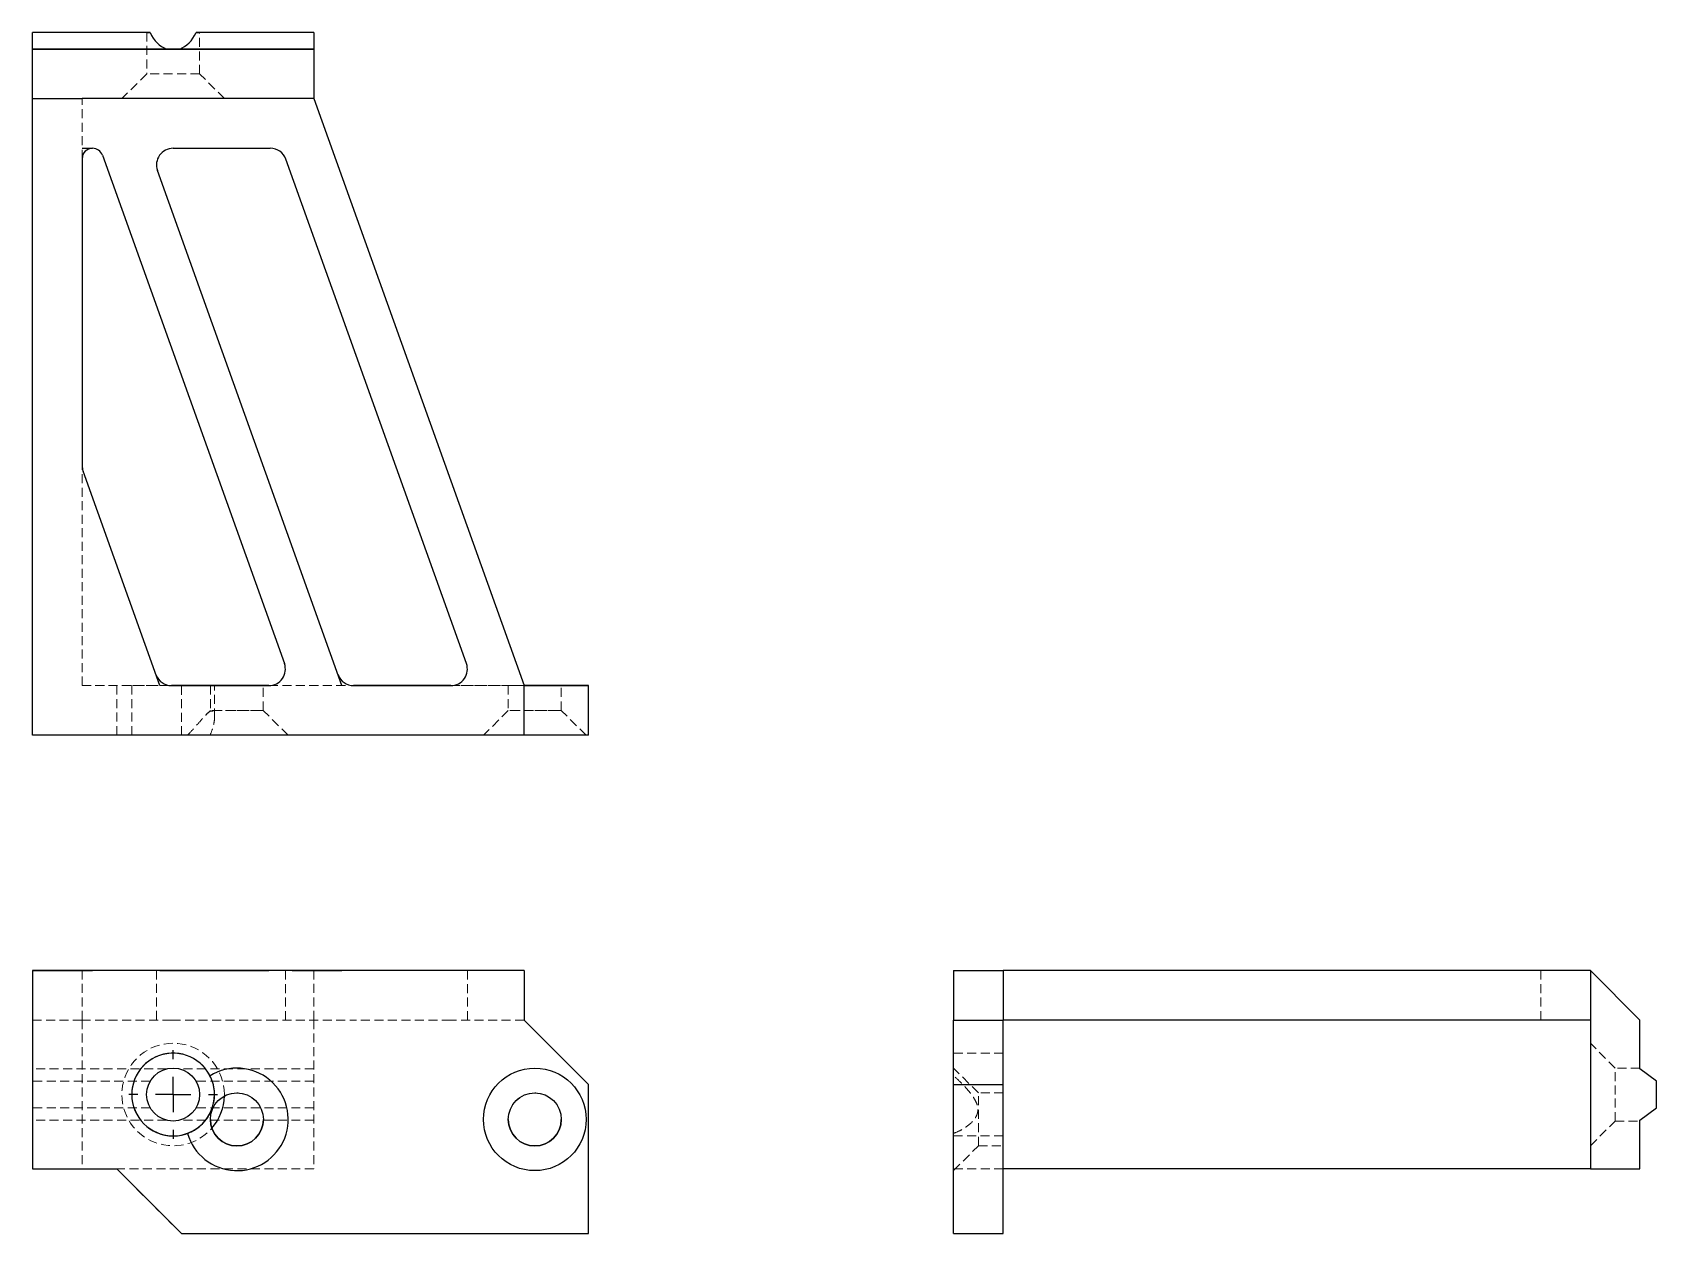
# Model space of a CAD drawing. Header units: millimetres. Extents: x 44 to 273, y 38 to 208.
import ezdxf

# ---------------------------------------------------------------- set-up
doc = ezdxf.new("R2010")
doc.units = ezdxf.units.MM
doc.linetypes.add('HIDDEN', pattern=[1.905, 1.27, -0.635])
doc.layers.add('10', color=7, linetype='Continuous')

# ---------------------------------------------------------------- blocks, each defined once
blk = doc.blocks.new('SW_CENTERMARKSYMBOL_0')
at = {"layer": '10', "color": 0}
for p, q in [((0, 5), (0, 6.24)), ((0, 0), (0, 2.5)), ((-5, 0), (-6.24, 0)), ((0, 0), (-2.5, 0)), ((0, 0), (0, -2.5)), ((0, 0), (2.5, 0)), ((5, 0), (6.24, 0)), ((0, -5), (0, -6.24))]:
    blk.add_line(p, q, dxfattribs=at)

msp = doc.modelspace()

# ---------------------------------------------------------------- linework, layer by layer
at = {"color": 7, "linetype": 'Continuous', "lineweight": 25}
for p, q in [((60.38, 208), (43.76, 208)), ((43.76, 205.66), (43.76, 208)), ((60.38, 208), (43.76, 208)), ((43.76, 208), (43.76, 208)), ((83.47, 208), (66.85, 208)), ((83.47, 208), (66.85, 208)), ((83.47, 208), (83.47, 205.66)), ((83.47, 208), (83.47, 208)), ((43.76, 198.66), (43.76, 205.66)), ((43.76, 205.66), (83.47, 205.66)), ((62.69, 205.66), (43.76, 205.66)), ((43.76, 205.66), (43.76, 205.66)), ((64.54, 205.66), (62.69, 205.66)), ((83.47, 205.66), (64.54, 205.66)), ((83.47, 205.66), (83.47, 198.66)), ((83.47, 205.66), (83.47, 205.66)), ((43.76, 108.77), (43.76, 198.66)), ((43.76, 198.66), (50.76, 198.66)), ((83.47, 198.66), (50.76, 198.66)), ((83.47, 198.66), (113.14, 115.78)), ((83.47, 198.66), (83.47, 198.66)), ((50.76, 191.65), (52.24, 191.65)), ((53.62, 190.67), (79.31, 118.91)), ((63.6, 191.65), (77.33, 191.65)), ((50.76, 190.18), (50.76, 146.86)), ((87.44, 115.78), (61.4, 188.52)), ((105.01, 118.91), (79.53, 190.1)), ((61.74, 115.78), (50.9, 146.07)), ((64.78, 115.78), (63.36, 115.78)), ((77.12, 115.78), (63.39, 115.78)), ((64.78, 115.78), (77.14, 115.78)), ((89.06, 115.78), (102.84, 115.78)), ((102.81, 115.78), (89.09, 115.78)), ((113.14, 108.77), (113.14, 115.78)), ((113.14, 115.78), (122.25, 115.78)), ((122.25, 115.78), (113.14, 115.78)), ((122.25, 115.78), (122.25, 115.78)), ((122.25, 108.77), (122.25, 115.78)), ((113.14, 108.77), (43.76, 108.77)), ((122.25, 108.77), (113.14, 108.77)), ((113.14, 75.57), (43.76, 75.57)), ((43.76, 75.57), (43.76, 75.57)), ((43.76, 75.57), (50.76, 75.57)), ((43.76, 75.57), (43.76, 47.54)), ((50.76, 75.57), (52.24, 75.57)), ((50.76, 75.57), (50.76, 75.57)), ((50.76, 75.57), (50.76, 75.57)), ((50.76, 75.57), (50.76, 75.57)), ((61.74, 75.57), (50.76, 75.57)), ((61.75, 75.57), (77.11, 75.57)), ((77.12, 75.57), (63.39, 75.57)), ((80.43, 75.57), (77.12, 75.57)), ((80.43, 75.57), (87.44, 75.57)), ((102.81, 75.57), (87.44, 75.57)), ((102.81, 75.57), (89.09, 75.57)), ((106.13, 75.57), (102.81, 75.57)), ((113.14, 75.57), (106.13, 75.57)), ((113.14, 75.57), (113.14, 68.56)), ((173.77, 75.57), (180.78, 75.57)), ((173.77, 75.57), (173.77, 68.56)), ((180.78, 75.57), (180.78, 68.56)), ((263.66, 75.57), (180.78, 75.57)), ((263.66, 75.57), (263.66, 75.57)), ((263.66, 75.57), (263.66, 68.56)), ((270.66, 68.56), (263.66, 75.57)), ((122.25, 59.45), (113.14, 68.56)), ((122.25, 59.45), (113.14, 68.56)), ((173.77, 59.45), (173.77, 68.56)), ((173.77, 68.56), (180.78, 68.56)), ((180.78, 59.45), (180.78, 68.56)), ((263.66, 68.56), (180.78, 68.56)), ((263.66, 68.56), (263.66, 47.54)), ((270.66, 61.67), (270.66, 68.56)), ((273, 59.92), (270.66, 61.67)), ((273, 56.18), (273, 59.92)), ((122.25, 38.42), (122.25, 59.45)), ((122.25, 59.45), (122.25, 59.45)), ((173.77, 59.45), (180.78, 59.45)), ((173.77, 38.42), (173.77, 59.45)), ((180.78, 38.42), (180.78, 59.45)), ((270.66, 54.43), (273, 56.18)), ((270.66, 47.54), (270.66, 54.43)), ((43.76, 47.54), (55.67, 47.54)), ((55.67, 47.54), (64.78, 38.42)), ((263.66, 47.54), (180.78, 47.54)), ((263.66, 47.54), (270.66, 47.54)), ((64.78, 38.42), (122.25, 38.42)), ((173.77, 38.42), (180.78, 38.42))]:
    msp.add_line(p, q, dxfattribs=at)
at = {"color": 7, "linetype": 'HIDDEN', "lineweight": 18}
for p, q in [((43.76, 208), (43.76, 205.66)), ((59.88, 208), (59.88, 202.16)), ((67.35, 202.16), (67.35, 208)), ((62.69, 205.66), (43.76, 205.66)), ((62.69, 205.66), (43.76, 205.66)), ((43.76, 205.66), (43.76, 205.66)), ((83.47, 205.66), (64.54, 205.66)), ((83.47, 205.66), (64.54, 205.66)), ((83.47, 205.66), (83.47, 205.66)), ((83.47, 205.66), (83.47, 205.66)), ((59.88, 202.16), (56.37, 198.66)), ((67.35, 202.16), (59.88, 202.16)), ((70.86, 198.66), (67.35, 202.16)), ((50.76, 190.18), (50.76, 198.66)), ((83.47, 198.66), (50.76, 198.66)), ((50.76, 115.78), (50.76, 146.86)), ((50.76, 115.78), (55.67, 115.78)), ((63.39, 115.78), (50.76, 115.78)), ((63.36, 115.78), (55.67, 115.78)), ((55.67, 115.78), (55.67, 108.77)), ((57.77, 115.78), (57.77, 108.77)), ((64.78, 108.77), (64.78, 115.78)), ((68.87, 115.78), (68.87, 112.28)), ((69.45, 111.29), (69.45, 115.78)), ((76.34, 112.28), (76.34, 115.78)), ((77.12, 115.78), (89.09, 115.78)), ((77.14, 115.78), (89.06, 115.78)), ((113.14, 115.78), (102.81, 115.78)), ((102.84, 115.78), (113.14, 115.78)), ((110.92, 115.78), (110.92, 112.28)), ((118.4, 112.28), (118.4, 115.78)), ((68.87, 112.28), (68.28, 111.69)), ((79.85, 108.77), (76.34, 112.28)), ((110.92, 112.28), (107.42, 108.77)), ((121.9, 108.77), (118.4, 112.28)), ((43.76, 108.77), (55.67, 108.77)), ((55.67, 108.77), (64.78, 108.77)), ((64.78, 108.77), (122.25, 108.77)), ((50.76, 75.57), (50.76, 68.56)), ((61.74, 75.57), (61.19, 75.57)), ((61.26, 75.57), (61.26, 68.56)), ((79.45, 68.56), (79.45, 75.57)), ((83.47, 75.57), (83.47, 68.56)), ((87.44, 75.57), (86.89, 75.57)), ((105.15, 68.56), (105.15, 75.57)), ((180.78, 75.57), (182.33, 75.57)), ((211.45, 75.57), (211.86, 75.57)), ((255.18, 75.57), (211.86, 75.57)), ((255.18, 75.57), (256.65, 75.57)), ((256.65, 68.56), (256.65, 75.57)), ((43.76, 68.56), (50.76, 68.56)), ((50.76, 68.56), (50.76, 47.54)), ((63.39, 68.56), (50.76, 68.56)), ((63.39, 68.56), (77.12, 68.56)), ((77.12, 68.56), (89.09, 68.56)), ((83.47, 68.56), (83.47, 47.54)), ((102.81, 68.56), (89.09, 68.56)), ((113.14, 68.56), (102.81, 68.56)), ((267.16, 61.79), (263.66, 65.29)), ((180.78, 63.89), (173.77, 63.89)), ((62.69, 61.67), (43.76, 61.67)), ((60.38, 59.92), (43.76, 59.92)), ((83.47, 61.67), (64.54, 61.67)), ((83.47, 59.92), (66.85, 59.92)), ((177.28, 58.28), (173.77, 61.79)), ((267.16, 58.05), (267.16, 61.79)), ((270.66, 61.79), (267.16, 61.79)), ((57.77, 58.05), (57.77, 58.05)), ((69.45, 58.05), (69.45, 58.05)), ((70.86, 58.05), (70.85, 57.84)), ((177.28, 50.81), (177.28, 58.28)), ((180.78, 58.28), (177.28, 58.28)), ((267.16, 54.31), (267.16, 58.05)), ((60.38, 56.18), (43.76, 56.18)), ((83.47, 56.18), (66.85, 56.18)), ((62.69, 54.43), (43.76, 54.43)), ((83.47, 54.43), (64.54, 54.43)), ((68.87, 54.54), (68.87, 54.54)), ((76.34, 54.54), (76.34, 54.54)), ((110.92, 54.54), (110.92, 54.54)), ((118.4, 54.54), (118.4, 54.54)), ((263.66, 50.81), (267.16, 54.31)), ((267.16, 54.31), (270.66, 54.31)), ((173.77, 52.21), (180.78, 52.21)), ((173.77, 47.3), (177.28, 50.81)), ((177.28, 50.81), (180.78, 50.81)), ((50.76, 47.54), (43.76, 47.54)), ((50.76, 47.54), (55.67, 47.54)), ((83.47, 47.54), (50.76, 47.54)), ((55.67, 47.54), (55.67, 47.54)), ((64.78, 38.42), (55.67, 47.54)), ((180.78, 47.54), (173.77, 47.54)), ((64.78, 38.42), (64.78, 38.42)), ((64.78, 38.42), (122.25, 38.42))]:
    msp.add_line(p, q, dxfattribs=at)
at = {"color": 7, "linetype": 'Continuous', "lineweight": 25, "flags": 128}
for points in [[(60.38, 208), (60.16, 208), (60, 208), (59.91, 208), (59.88, 208), (59.91, 208), (60, 208), (60.16, 208), (60.38, 208)], [(66.85, 208), (67.07, 208), (67.22, 208), (67.32, 208), (67.35, 208), (67.32, 208), (67.22, 208), (67.07, 208), (66.85, 208)], [(62.69, 205.66), (62.91, 205.66), (63.15, 205.66), (63.38, 205.66), (63.61, 205.66), (63.85, 205.66), (64.08, 205.66), (64.31, 205.66), (64.54, 205.66)], [(64.54, 205.66), (64.31, 205.66), (64.08, 205.66), (63.85, 205.66), (63.61, 205.66), (63.38, 205.66), (63.15, 205.66), (62.91, 205.66), (62.69, 205.66)], [(63.37, 115.78), (63.61, 115.78), (64.41, 115.78), (65.19, 115.78), (65.94, 115.78), (66.65, 115.78), (67.3, 115.78), (67.88, 115.78), (68.38, 115.78), (68.8, 115.78), (69.12, 115.78), (69.33, 115.78), (69.44, 115.78), (69.44, 115.78), (69.33, 115.78), (69.12, 115.78), (68.8, 115.78), (68.38, 115.78), (67.88, 115.78), (67.3, 115.78), (66.65, 115.78), (65.94, 115.78), (65.19, 115.78), (64.41, 115.78), (63.61, 115.78), (63.38, 115.78)], [(76.34, 115.78), (76.29, 115.78), (76.13, 115.78), (75.87, 115.78), (75.52, 115.78), (75.08, 115.78), (74.57, 115.78), (74, 115.78), (73.39, 115.78), (72.77, 115.78), (72.13, 115.78), (71.51, 115.78), (70.92, 115.78), (70.38, 115.78), (69.91, 115.78), (69.51, 115.78), (69.2, 115.78), (68.99, 115.78), (68.88, 115.78), (68.88, 115.78), (68.99, 115.78), (69.2, 115.78), (69.51, 115.78), (69.91, 115.78), (70.38, 115.78), (70.92, 115.78), (71.51, 115.78), (72.13, 115.78), (72.77, 115.78), (73.39, 115.78), (74, 115.78), (74.57, 115.78), (75.08, 115.78), (75.52, 115.78), (75.87, 115.78), (76.13, 115.78), (76.29, 115.78), (76.34, 115.78)], [(113.12, 115.78), (113.56, 115.78), (114.18, 115.78), (114.82, 115.78), (115.44, 115.78), (116.05, 115.78), (116.62, 115.78), (117.13, 115.78), (117.57, 115.78), (117.92, 115.78), (118.18, 115.78), (118.34, 115.78), (118.4, 115.78)], [(118.4, 115.78), (118.34, 115.78), (118.18, 115.78), (117.92, 115.78), (117.57, 115.78), (117.13, 115.78), (116.62, 115.78), (116.05, 115.78), (115.44, 115.78), (114.82, 115.78), (114.18, 115.78), (113.56, 115.78), (113.13, 115.78)], [(50.76, 75.57), (50.79, 75.57), (50.88, 75.57), (51.01, 75.57), (51.2, 75.57), (51.42, 75.57), (51.67, 75.57), (51.95, 75.57), (52.24, 75.57)], [(63.39, 75.57), (63.03, 75.57), (62.68, 75.57), (62.35, 75.57), (62.04, 75.57), (61.77, 75.57), (61.53, 75.57), (61.34, 75.57), (61.19, 75.57)], [(89.09, 75.57), (88.73, 75.57), (88.38, 75.57), (88.05, 75.57), (87.74, 75.57), (87.47, 75.57), (87.23, 75.57), (87.03, 75.57), (86.89, 75.57)]]:
    msp.add_lwpolyline(points, dxfattribs=at)
at = {"color": 7, "linetype": 'HIDDEN', "lineweight": 18, "flags": 128}
for points in [[(63.38, 115.78), (62.82, 115.78), (62.04, 115.78), (61.29, 115.78), (60.58, 115.78), (59.93, 115.78), (59.34, 115.78), (58.84, 115.78), (58.43, 115.78), (58.11, 115.78), (57.89, 115.78), (57.79, 115.78), (57.79, 115.78), (57.89, 115.78), (58.11, 115.78), (58.43, 115.78), (58.84, 115.78), (59.34, 115.78), (59.93, 115.78), (60.58, 115.78), (61.29, 115.78), (62.04, 115.78), (62.82, 115.78), (63.37, 115.78)], [(113.13, 115.78), (112.97, 115.78), (112.43, 115.78), (111.96, 115.78), (111.56, 115.78), (111.25, 115.78), (111.04, 115.78), (110.93, 115.78), (110.93, 115.78), (111.04, 115.78), (111.25, 115.78), (111.56, 115.78), (111.96, 115.78), (112.43, 115.78), (112.97, 115.78), (113.12, 115.78)], [(72.61, 112.28), (73.24, 112.28), (73.85, 112.28), (74.43, 112.28), (74.96, 112.28), (75.41, 112.28), (75.79, 112.28), (76.08, 112.28), (76.26, 112.28), (76.34, 112.28), (76.31, 112.28), (76.18, 112.28), (75.94, 112.28), (75.61, 112.28), (75.19, 112.28), (74.7, 112.28), (74.15, 112.28), (73.55, 112.28), (72.92, 112.28), (72.29, 112.28), (71.67, 112.28), (71.07, 112.28), (70.51, 112.28), (70.02, 112.28), (69.6, 112.28), (69.27, 112.28), (69.03, 112.28), (68.9, 112.28), (68.87, 112.28), (68.95, 112.28), (69.14, 112.28), (69.42, 112.28), (69.8, 112.28), (70.26, 112.28), (70.78, 112.28), (71.36, 112.28), (71.98, 112.28), (72.61, 112.28)], [(114.66, 112.28), (115.29, 112.28), (115.9, 112.28), (116.48, 112.28), (117.01, 112.28), (117.46, 112.28), (117.84, 112.28), (118.13, 112.28), (118.31, 112.28), (118.39, 112.28), (118.36, 112.28), (118.23, 112.28), (117.99, 112.28), (117.66, 112.28), (117.24, 112.28), (116.75, 112.28), (116.2, 112.28), (115.6, 112.28), (114.97, 112.28), (114.34, 112.28), (113.72, 112.28), (113.12, 112.28), (112.56, 112.28), (112.07, 112.28), (111.65, 112.28), (111.32, 112.28), (111.08, 112.28), (110.95, 112.28), (110.92, 112.28), (111, 112.28), (111.19, 112.28), (111.47, 112.28), (111.85, 112.28), (112.31, 112.28), (112.83, 112.28), (113.41, 112.28), (114.03, 112.28), (114.66, 112.28)], [(68.81, 108.77), (68.39, 108.77), (67.88, 108.77), (67.28, 108.77), (66.62, 108.77), (65.89, 108.77), (65.13, 108.77), (64.33, 108.77), (63.52, 108.77), (62.71, 108.77), (61.92, 108.77), (61.16, 108.77), (60.45, 108.77), (59.8, 108.77), (59.22, 108.77), (58.73, 108.77), (58.33, 108.77), (58.04, 108.77), (57.85, 108.77), (57.77, 108.77), (57.81, 108.77), (57.96, 108.77), (58.22, 108.77), (58.58, 108.77), (59.04, 108.77), (59.59, 108.77), (60.22, 108.77), (60.91, 108.77), (61.66, 108.77), (62.44, 108.77), (63.24, 108.77), (64.06, 108.77), (64.86, 108.77), (65.64, 108.77)], [(68.81, 108.77), (69.61, 108.77), (70.45, 108.77), (71.33, 108.77), (72.22, 108.77), (73.13, 108.77), (74.02, 108.77), (74.89, 108.77), (75.73, 108.77), (76.52, 108.77), (77.25, 108.77), (77.9, 108.77), (78.48, 108.77), (78.96, 108.77), (79.34, 108.77), (79.62, 108.77), (79.79, 108.77), (79.85, 108.77), (79.8, 108.77), (79.63, 108.77), (79.36, 108.77), (78.98, 108.77), (78.5, 108.77), (77.93, 108.77), (77.28, 108.77), (76.55, 108.77), (75.76, 108.77), (74.93, 108.77), (74.06, 108.77), (73.16, 108.77), (72.26, 108.77), (71.36, 108.77), (70.49, 108.77), (69.64, 108.77), (68.84, 108.77), (68.1, 108.77), (67.43, 108.77), (66.84, 108.77), (66.34, 108.77), (65.94, 108.77), (65.64, 108.77)], [(114.66, 108.77), (113.77, 108.77), (112.89, 108.77), (112.04, 108.77), (111.23, 108.77), (110.47, 108.77), (109.78, 108.77), (109.16, 108.77), (108.62, 108.77), (108.17, 108.77), (107.83, 108.77), (107.58, 108.77), (107.45, 108.77), (107.42, 108.77), (107.5, 108.77), (107.69, 108.77), (107.99, 108.77), (108.39, 108.77), (108.88, 108.77), (109.46, 108.77), (110.12, 108.77), (110.84, 108.77), (111.63, 108.77), (112.46, 108.77), (113.33, 108.77), (114.21, 108.77), (115.1, 108.77), (115.99, 108.77), (116.85, 108.77), (117.68, 108.77), (118.47, 108.77), (119.2, 108.77), (119.86, 108.77), (120.44, 108.77), (120.93, 108.77), (121.33, 108.77), (121.62, 108.77), (121.81, 108.77), (121.9, 108.77), (121.87, 108.77), (121.73, 108.77), (121.49, 108.77), (121.14, 108.77), (120.69, 108.77), (120.16, 108.77), (119.54, 108.77), (118.84, 108.77), (118.08, 108.77), (117.27, 108.77), (116.42, 108.77), (115.55, 108.77), (114.66, 108.77)]]:
    msp.add_lwpolyline(points, dxfattribs=at)
at = {"color": 7, "linetype": 'Continuous', "lineweight": 25}
for centre, radius in [((63.61, 58.05), 3.74), ((114.66, 54.54), 7.24), ((72.61, 54.54), 3.74), ((114.66, 54.54), 3.74)]:
    msp.add_circle(centre, radius, dxfattribs=at)
for centre, radius, start, end in [((52.24, 190.18), 1.47, 90, 180), ((52.24, 190.18), 1.47, 19.6973, 90), ((63.6, 189.31), 2.34, 90, 199.6973), ((77.33, 189.31), 2.34, 19.6973, 90), ((53.1, 146.86), 2.34, 180, 199.6973), ((63.39, 118.12), 2.34, 199.6973, 270), ((63.39, 118.12), 2.34, 199.6973, 270), ((77.12, 118.12), 2.34, 270, 19.6973), ((77.12, 118.12), 2.34, 270, 19.6973), ((89.09, 118.12), 2.34, 199.6973, 270), ((89.09, 118.12), 2.34, 199.6973, 270), ((102.81, 118.12), 2.34, 270, 19.6973), ((102.81, 118.12), 2.34, 270, 19.6973), ((63.61, 58.05), 5.84, 27.127, 290.2991), ((72.61, 54.54), 7.24, 195.812, 121.6141), ((63.61, 58.05), 5.84, 180, 270), ((63.61, 58.05), 5.84, 270, 360), ((63.61, 58.05), 7.24, 319.0399, 358.3817), ((72.61, 54.54), 3.74, 180, 0), ((114.66, 54.54), 3.74, 180, 0)]:
    msp.add_arc(centre, radius, start, end, dxfattribs=at)
at = {"color": 7, "linetype": 'HIDDEN', "lineweight": 18}
for centre, radius, start, end in [((63.61, 58.05), 7.24, 0, 319.0399), ((63.61, 58.05), 5.84, 360, 180), ((72.61, 54.54), 3.74, 0, 180), ((114.66, 54.54), 3.74, 0, 180)]:
    msp.add_arc(centre, radius, start, end, dxfattribs=at)
at = {"color": 7, "linetype": 'Continuous', "lineweight": 25}
for ratio, start_param, end_param in [(0.74999, 2.094379, 2.890869), (0.750005, 2.094411, 2.891005), (0.74999, 3.392316, 4.188806), (0.750005, 3.39218, 4.188774)]:
    msp.add_ellipse((63.61, 210.49), major_axis=(0, 4.98), ratio=ratio, start_param=start_param, end_param=end_param, dxfattribs=at)
at = {"color": 7, "linetype": 'HIDDEN', "lineweight": 18}
for points in [[(65.64, 108.77), (65.98, 109.14), (66.31, 109.49), (66.93, 110.19), (67.23, 110.53), (67.81, 111.19), (68.09, 111.51), (68.42, 111.82), (68.48, 111.88), (68.61, 111.99), (68.67, 112.04), (68.79, 112.12), (68.84, 112.15), (68.95, 112.19), (69, 112.2), (69.1, 112.2), (69.14, 112.19), (69.22, 112.15), (69.25, 112.12), (69.34, 112.01), (69.38, 111.9), (69.44, 111.65), (69.45, 111.51), (69.46, 111.2), (69.45, 111.05), (69.41, 110.72), (69.38, 110.55), (69.31, 110.2), (69.27, 110.03), (69.11, 109.5), (68.98, 109.14), (68.81, 108.77)], [(173.77, 52.57), (174.14, 52.7), (174.49, 52.85), (175.19, 53.23), (175.53, 53.45), (176.19, 53.97), (176.51, 54.27), (176.82, 54.72), (176.88, 54.82), (176.99, 55.02), (177.04, 55.12), (177.12, 55.33), (177.15, 55.45), (177.19, 55.68), (177.2, 55.8), (177.2, 56.03), (177.19, 56.15), (177.15, 56.4), (177.12, 56.52), (177.01, 56.88), (176.9, 57.11), (176.65, 57.55), (176.51, 57.77), (176.2, 58.18), (176.05, 58.38), (175.72, 58.77), (175.55, 58.96), (175.2, 59.34), (175.03, 59.52), (174.5, 60.05), (174.14, 60.39), (173.77, 60.71)]]:
    msp.add_open_spline(points, degree=3, knots=[0, 0, 0, 0, 0.125, 0.125, 0.25, 0.25, 0.375, 0.375, 0.40625, 0.40625, 0.4375, 0.4375, 0.46875, 0.46875, 0.5, 0.5, 0.53125, 0.53125, 0.5625, 0.5625, 0.625, 0.625, 0.6875, 0.6875, 0.75, 0.75, 0.8125, 0.8125, 0.875, 0.875, 1, 1, 1, 1], dxfattribs=at)
at = {"color": 7, "linetype": 'Continuous', "lineweight": 25}
msp.add_open_spline([(65.64, 52.57), (65.98, 52.7), (66.31, 52.85), (66.93, 53.23), (67.23, 53.45), (67.81, 53.97), (68.09, 54.27), (68.42, 54.72), (68.48, 54.82), (68.61, 55.02), (68.67, 55.12), (68.79, 55.33), (68.84, 55.45), (68.95, 55.68), (69, 55.8), (69.1, 56.03), (69.14, 56.15), (69.22, 56.4), (69.25, 56.52), (69.34, 56.88), (69.38, 57.11), (69.44, 57.55), (69.45, 57.77), (69.46, 58.18), (69.45, 58.38), (69.41, 58.77), (69.38, 58.96), (69.31, 59.34), (69.27, 59.52), (69.11, 60.05), (68.98, 60.39), (68.81, 60.71)], degree=3, knots=[0, 0, 0, 0, 0.125, 0.125, 0.25, 0.25, 0.375, 0.375, 0.40625, 0.40625, 0.4375, 0.4375, 0.46875, 0.46875, 0.5, 0.5, 0.53125, 0.53125, 0.5625, 0.5625, 0.625, 0.625, 0.6875, 0.6875, 0.75, 0.75, 0.8125, 0.8125, 0.875, 0.875, 1, 1, 1, 1], dxfattribs=at)

# ---------------------------------------------------------------- block references
at = {"layer": '10'}
msp.add_blockref('SW_CENTERMARKSYMBOL_0', (63.61, 58.05), dxfattribs=at)

doc.saveas('drawing.dxf')
